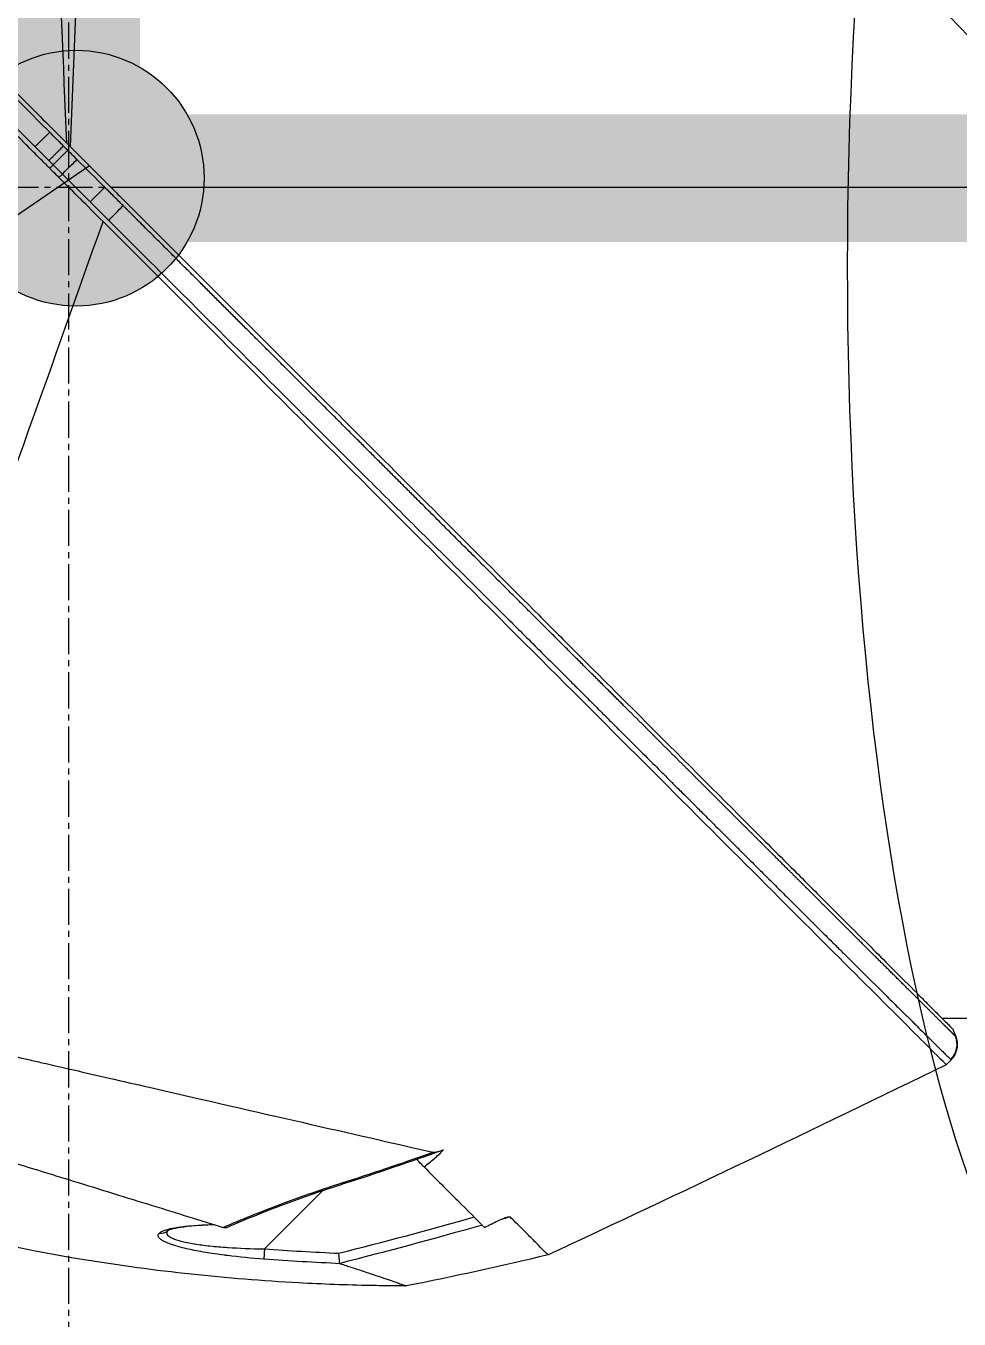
# Model space of a CAD drawing. Header units: millimetres. Extents: x 0 to 4378, y 0 to 2376.
# Drawn here: x 1532.3 to 1576.1, y 1535.3 to 1596 of the extents above; entities that cross this region are included whole.
import ezdxf

# ---------------------------------------------------------------- set-up
doc = ezdxf.new("R2010")
doc.units = ezdxf.units.MM
doc.header["$LTSCALE"] = 0.2
doc.linetypes.add('CENTER2', pattern=[1.125, 0.75, -0.125, 0.125, -0.125])
for name, color, linetype in [('02_Center Line', 1, 'CENTER2'), ('07_Special Line2', 76, 'Continuous'), ('12_Before Rev.Num.', 5, 'Continuous'), ('13_After Rev.Num.', 6, 'Continuous')]:
    doc.layers.add(name, color=color, linetype=linetype)
doc.layers.add('14_Mark', color=7, linetype='Continuous', true_color=0xe03c31)
doc.styles.add('Rainbow-5.0 Style', font='malgunsl.ttf')
doc.dimstyles.new('Rainbow-5.0 Style', dxfattribs={"dimtxt": 4, "dimasz": 2.5, "dimexe": 1, "dimexo": 1, "dimgap": 1, "dimtad": 1, "dimdsep": 46, "dimtxsty": 'Rainbow-5.0 Style', "dimcen": 0, "dimclrd": 251, "dimclre": 251, "dimclrt": 7, "dimazin": 3, "dimtp": 0.1, "dimtm": 0.1, "dimtfac": 0.61, "dimtmove": 0, "dimatfit": 3, "dimfxl": 1, "dimlwd": -1, "dimlwe": -1, "dimarcsym": 1})

# ---------------------------------------------------------------- blocks, each defined once
blk = doc.blocks.new('A$C87452269')
for p, q in [((-108.7, 1035.201), (-110.622, 988.102)), ((-62.2, 986.721), (-108.7, 1035.201)), ((-111.421, 987.242), (-111.583, 987.081)), ((-111.148, 986.647), (-110.987, 986.808)), ((-108.721, 986.2), (-62.2, 986.2)), ((-111.685, 977.251), (-111.685, 977.251)), ((-56.2, 947.2), (-69.721, 947.2)), ((-71.319, 946.817), (-71.319, 946.817)), ((-69.238, 946.717), (-69.085, 946.354)), ((-69.298, 945.257), (-69.529, 945.026)), ((-94.35, 940.556), (-94.374, 940.58)), ((-94.35, 940.556), (-94.301, 940.605)), ((-98.784, 939.11), (-101.507, 936.387)), ((-90.029, 937.873), (-90.029, 937.874)), ((-88.201, 936.105), (-88.201, 936.105))]:
    blk.add_line(p, q)
for centre, major_axis, ratio, start_param, end_param in [((-111.509, 987.338), (58.376, -58.447), 0.000062, 4.699422, 4.710548), ((-110.987, 986.808), (0.707, 0.707), 0.000023, 4.712389, 6.027061), ((-108.823, 984.645), (0.707, 0.708), 0.013293, 4.712381, 6.026413), ((-70.02, 945.977), (0.69, 0.724), 0.999305, 4.687986, 5.875303), ((-72.717, 1383.512), (108.873, 448.431), 0.591153, 3.442855, 3.465084), ((-106.376, 937.612), (0.339, -0.368), 0.96736, 5.397028, 6.249872), ((-101.498, 936.396), (-0.036, -0.499), 0.017122, 4.732194, 6.133709)]:
    blk.add_ellipse(centre, major_axis=major_axis, ratio=ratio, start_param=start_param, end_param=end_param)
for points in [[(-110.784, 988.264), (-111.389, 1003.088), (-112.028, 1018.735), (-112.7, 1035.2)], [(-110.737, 987.927), (-110.803, 987.993), (-110.869, 988.059), (-110.935, 988.125)], [(-111.621, 987.442), (-111.554, 987.375), (-111.487, 987.308), (-111.421, 987.242)], [(-122.458, 947.529), (-118.292, 958.825), (-113.789, 971.294), (-109.079, 984.577)], [(-69.085, 946.354), (-69.085, 946.354), (-69.085, 946.354), (-69.085, 946.354)], [(-69.529, 945.026), (-75.725, 941.994), (-81.949, 939.019), (-88.201, 936.105)], [(-69.529, 945.026), (-69.529, 945.026), (-69.529, 945.026), (-69.529, 945.026)], [(-69.299, 945.257), (-69.298, 945.257), (-69.298, 945.257), (-69.298, 945.257)], [(-93.118, 941.024), (-94.688, 940.462), (-96.266, 939.921), (-97.856, 939.417)], [(-93.119, 941.026), (-93.118, 941.025), (-93.118, 941.024), (-93.118, 941.024)], [(-97.872, 939.482), (-96.545, 939.901), (-95.122, 940.377), (-93.605, 940.919)], [(-97.856, 939.413), (-99.716, 938.827), (-101.558, 938.125), (-103.305, 937.373)], [(-97.872, 939.482), (-97.861, 939.444), (-97.855, 939.418), (-97.857, 939.417)], [(-91.298, 937.504), (-93.653, 936.827), (-95.878, 936.233), (-97.972, 935.707)], [(-89.984, 937.887), (-90.143, 937.84), (-90.301, 937.794), (-90.458, 937.748)], [(-89.985, 937.888), (-89.984, 937.888), (-89.984, 937.887), (-89.984, 937.887)], [(-101.507, 936.387), (-100.348, 936.303), (-99.188, 936.235), (-98.027, 936.18)], [(-97.953, 935.691), (-99.144, 935.747), (-100.324, 935.815), (-101.535, 935.903)], [(-88.201, 936.105), (-90.411, 935.577), (-92.63, 935.091), (-94.857, 934.645)], [(-88.201, 936.105), (-88.201, 936.105), (-88.201, 936.105), (-88.201, 936.105)], [(-94.857, 934.645), (-94.857, 934.645), (-94.857, 934.645), (-94.857, 934.645)]]:
    blk.add_open_spline(points, degree=3)
for points, knots in [([(-150.628, 1027.874), (-150.63, 1027.87), (-150.561, 1027.807), (-150.4, 1027.646), (-150.395, 1027.642), (-150.391, 1027.637), (-150.386, 1027.632), (-150.301, 1027.547), (-150.191, 1027.437), (-150.054, 1027.3), (-149.986, 1027.231), (-149.911, 1027.156), (-149.828, 1027.073), (-149.787, 1027.032), (-149.744, 1026.989), (-149.699, 1026.944), (-149.678, 1026.922), (-149.656, 1026.9), (-149.633, 1026.878), (-149.633, 1026.877), (-149.632, 1026.876), (-149.631, 1026.875), (-149.607, 1026.851), (-149.573, 1026.817), (-149.559, 1026.803), (-149.341, 1026.584), (-149.027, 1026.269), (-148.555, 1025.796), (-148.319, 1025.559), (-148.043, 1025.282), (-147.719, 1024.957), (-147.556, 1024.794), (-147.382, 1024.62), (-147.194, 1024.432), (-147.1, 1024.337), (-147.003, 1024.24), (-146.903, 1024.139), (-146.853, 1024.089), (-146.802, 1024.038), (-146.75, 1023.986), (-146.729, 1023.965), (-146.708, 1023.944), (-146.686, 1023.922), (-146.681, 1023.917), (-146.676, 1023.912), (-146.671, 1023.907), (-146.645, 1023.881), (-146.596, 1023.831), (-146.591, 1023.827), (-146.449, 1023.684), (-146.069, 1023.303), (-145.376, 1022.608), (-145.029, 1022.261), (-144.603, 1021.834), (-144.082, 1021.312), (-143.822, 1021.052), (-143.538, 1020.767), (-143.229, 1020.457), (-143.074, 1020.302), (-142.913, 1020.141), (-142.746, 1019.973), (-142.662, 1019.889), (-142.576, 1019.803), (-142.489, 1019.716), (-142.446, 1019.672), (-142.402, 1019.628), (-142.357, 1019.584), (-142.341, 1019.567), (-142.324, 1019.551), (-142.308, 1019.535), (-142.302, 1019.529), (-142.296, 1019.523), (-142.29, 1019.517), (-142.264, 1019.491), (-142.227, 1019.453), (-142.22, 1019.446), (-141.533, 1018.758), (-140.179, 1017.402), (-137.936, 1015.155), (-137.776, 1014.995), (-137.611, 1014.829), (-137.441, 1014.659), (-137.356, 1014.574), (-137.27, 1014.488), (-137.183, 1014.401), (-137.139, 1014.357), (-137.096, 1014.313), (-137.051, 1014.269), (-137.031, 1014.249), (-137.006, 1014.224), (-136.983, 1014.201), (-136.955, 1014.172), (-136.929, 1014.147), (-136.918, 1014.136), (-134.338, 1011.552), (-130.966, 1008.175), (-126.734, 1003.939), (-126.091, 1003.295), (-125.429, 1002.631), (-124.747, 1001.949), (-120.943, 998.142), (-116.525, 993.719), (-111.579, 988.769)], [0, 0, 0, 0, 0.06075, 0.06075, 0.06075, 0.0625, 0.0625, 0.0625, 0.09375, 0.09375, 0.09375, 0.109375, 0.109375, 0.109375, 0.117188, 0.117188, 0.117188, 0.120939, 0.120939, 0.120939, 0.121094, 0.121094, 0.121094, 0.125, 0.125, 0.125, 0.1875, 0.1875, 0.1875, 0.21875, 0.21875, 0.21875, 0.234375, 0.234375, 0.234375, 0.242188, 0.242188, 0.242188, 0.246094, 0.246094, 0.246094, 0.247666, 0.247666, 0.247666, 0.248047, 0.248047, 0.248047, 0.25, 0.25, 0.25, 0.3125, 0.3125, 0.3125, 0.34375, 0.34375, 0.34375, 0.359375, 0.359375, 0.359375, 0.367187, 0.367187, 0.367187, 0.371094, 0.371094, 0.371094, 0.373047, 0.373047, 0.373047, 0.373765, 0.373765, 0.373765, 0.374023, 0.374023, 0.374023, 0.37516, 0.37516, 0.37516, 0.484375, 0.484375, 0.484375, 0.492187, 0.492187, 0.492187, 0.496094, 0.496094, 0.496094, 0.498047, 0.498047, 0.498047, 0.498931, 0.498931, 0.498931, 0.5, 0.5, 0.5, 0.75, 0.75, 0.75, 0.788006, 0.788006, 0.788006, 1, 1, 1, 1]), ([(-111.583, 987.081), (-111.628, 987.127), (-111.674, 987.173), (-111.767, 987.266), (-111.811, 987.31), (-111.949, 987.448), (-112.041, 987.539), (-112.316, 987.815), (-112.499, 987.997), (-112.804, 988.303), (-112.926, 988.425), (-113.536, 989.035), (-114.024, 989.523), (-114.838, 990.337), (-115.163, 990.662), (-115.921, 991.42), (-116.354, 991.853), (-117.363, 992.862), (-117.939, 993.438), (-119.28, 994.779), (-120.044, 995.543), (-121.821, 997.32), (-122.832, 998.331), (-124.409, 999.908), (-124.981, 1000.48), (-126.201, 1001.7), (-126.848, 1002.347), (-127.834, 1003.333), (-128.176, 1003.675), (-129.294, 1004.793), (-130.066, 1005.566), (-131.705, 1007.204), (-132.569, 1008.068), (-134.393, 1009.892), (-135.351, 1010.85), (-136.789, 1012.288), (-137.283, 1012.783), (-138.689, 1014.189), (-139.586, 1015.085), (-141.267, 1016.766), (-142.055, 1017.554), (-143.478, 1018.977), (-144.119, 1019.618), (-145.271, 1020.77), (-145.788, 1021.287), (-147.145, 1022.644), (-147.935, 1023.434), (-149.16, 1024.659), (-149.632, 1025.131), (-150.355, 1025.855), (-150.632, 1026.132), (-151.051, 1026.551), (-151.21, 1026.71), (-151.554, 1027.053), (-151.71, 1027.21), (-151.867, 1027.367), (-151.907, 1027.406), (-151.946, 1027.446), (-151.956, 1027.456), (-151.966, 1027.466), (-151.969, 1027.468), (-151.971, 1027.471), (-151.972, 1027.471), (-151.972, 1027.472), (-151.972, 1027.472), (-151.973, 1027.472), (-151.973, 1027.472), (-151.973, 1027.472)], [-7.729592, -7.729592, -7.729592, -7.729592, -7.71044, -7.71044, -7.69072, -7.69072, -7.65201, -7.65201, -7.574312, -7.574312, -7.522506, -7.522506, -7.315221, -7.315221, -7.177151, -7.177151, -6.993063, -6.993063, -6.7477, -6.7477, -6.420577, -6.420577, -5.984557, -5.984557, -5.735856, -5.735856, -5.451942, -5.451942, -5.300422, -5.300422, -4.9539, -4.9539, -4.557704, -4.557704, -4.105179, -4.105179, -3.863816, -3.863816, -3.40942, -3.40942, -2.98401, -2.98401, -2.611687, -2.611687, -2.28576, -2.28576, -1.715015, -1.715015, -1.28633, -1.28633, -0.964845, -0.964845, -0.723574, -0.723574, -0.36177, -0.36177, -0.180858, -0.180858, -0.090444, -0.090444, -0.045229, -0.045229, -0.022617, -0.022617, -0.011309, -0.011309, -0.000001, -0.000001, -0.000001, -0.000001]), ([(-112.27, 988.092), (-116.863, 992.691), (-121.335, 997.17), (-125.56, 1001.401), (-129.954, 1005.802), (-134.087, 1009.942), (-137.758, 1013.622), (-137.813, 1013.677), (-137.891, 1013.755), (-137.925, 1013.789), (-137.966, 1013.83), (-138.001, 1013.865), (-138.039, 1013.904), (-139.059, 1014.926), (-140.468, 1016.339), (-142.128, 1018.003), (-142.512, 1018.389), (-142.909, 1018.787), (-143.316, 1019.195), (-143.819, 1019.7), (-144.337, 1020.22), (-144.862, 1020.746), (-145.336, 1021.221), (-145.815, 1021.702), (-146.292, 1022.181), (-146.53, 1022.42), (-146.768, 1022.659), (-147.004, 1022.895), (-147.121, 1023.013), (-147.239, 1023.131), (-147.355, 1023.248), (-147.472, 1023.365), (-147.6, 1023.494), (-147.703, 1023.598), (-147.722, 1023.616), (-147.74, 1023.634), (-147.758, 1023.653), (-149.178, 1025.078), (-150.14, 1026.046), (-150.754, 1026.662), (-150.84, 1026.749), (-150.92, 1026.829), (-150.993, 1026.903), (-151.239, 1027.151), (-151.414, 1027.326), (-151.533, 1027.446), (-151.705, 1027.619), (-151.754, 1027.668), (-151.764, 1027.678)], [0, 0, 0, 0, 0.243156, 0.243156, 0.243156, 0.496094, 0.496094, 0.496094, 0.49988, 0.49988, 0.49988, 0.504451, 0.504451, 0.504451, 0.625, 0.625, 0.625, 0.652935, 0.652935, 0.652935, 0.6875, 0.6875, 0.6875, 0.71875, 0.71875, 0.71875, 0.734375, 0.734375, 0.734375, 0.742187, 0.742187, 0.742187, 0.75, 0.75, 0.75, 0.751384, 0.751384, 0.751384, 0.859711, 0.859711, 0.859711, 0.875, 0.875, 0.875, 0.92633, 0.92633, 0.92633, 1, 1, 1, 1]), ([(-150.183, 1027.663), (-150.183, 1027.663), (-150.153, 1027.633), (-150.035, 1027.515), (-149.947, 1027.427), (-149.595, 1027.075), (-149.248, 1026.728), (-148.498, 1025.978), (-148.155, 1025.635), (-147.553, 1025.033), (-147.321, 1024.801), (-146.798, 1024.279), (-146.504, 1023.985), (-145.373, 1022.853), (-144.451, 1021.931), (-142.879, 1020.359), (-142.283, 1019.763), (-138.167, 1015.647), (-133.777, 1011.257), (-128.155, 1005.635), (-127.546, 1005.025), (-125.599, 1003.078), (-124.247, 1001.727), (-121.399, 998.878), (-119.901, 997.38), (-116.772, 994.252), (-115.14, 992.619), (-113.081, 990.56), (-112.661, 990.141), (-111.928, 989.408), (-111.631, 989.111), (-111.12, 988.6), (-110.874, 988.354), (-110.524, 988.003), (-110.498, 987.977), (-110.078, 987.557), (-109.891, 987.37), (-109.524, 987.003), (-109.338, 986.818), (-109.015, 986.494), (-108.876, 986.355), (-108.643, 986.122), (-108.549, 986.028), (-108.353, 985.832), (-108.251, 985.731), (-107.863, 985.343), (-107.569, 985.048), (-106.886, 984.366), (-106.476, 983.955), (-104.423, 981.903), (-102.787, 980.266), (-99.65, 977.129), (-98.147, 975.626), (-93.92, 971.399), (-91.229, 968.709), (-88.091, 965.57), (-87.543, 965.022), (-85.953, 963.432), (-84.925, 962.404), (-82.06, 959.539), (-80.283, 957.761), (-77.962, 955.441), (-77.31, 954.788), (-76.137, 953.615), (-75.609, 953.088), (-74.665, 952.143), (-74.241, 951.72), (-73.133, 950.612), (-72.491, 949.97), (-71.499, 948.977), (-71.118, 948.597), (-70.66, 948.139), (-70.542, 948.021), (-70.237, 947.716), (-70.066, 947.544), (-69.694, 947.173), (-69.524, 947.003), (-69.353, 946.832), (-69.31, 946.789), (-69.267, 946.746), (-69.256, 946.735), (-69.245, 946.724), (-69.243, 946.722), (-69.24, 946.719), (-69.239, 946.718), (-69.239, 946.718), (-69.239, 946.717), (-69.238, 946.717), (-69.238, 946.717), (-69.238, 946.717)], [0, 0, 0, 0, 0.264332, 0.264332, 0.528758, 0.528758, 1.056139, 1.056139, 1.406505, 1.406505, 1.606603, 1.606603, 1.835356, 1.835356, 2.445847, 2.445847, 2.794554, 2.794554, 4.769924, 4.769924, 5.00797, 5.00797, 5.526041, 5.526041, 6.089229, 6.089229, 6.695329, 6.695329, 6.850985, 6.850985, 6.965758, 6.965758, 7.072004, 7.072004, 7.117238, 7.117238, 7.152898, 7.152898, 7.188974, 7.188974, 7.2161, 7.2161, 7.234487, 7.234487, 7.254339, 7.254339, 7.310164, 7.310164, 7.395171, 7.395171, 7.733586, 7.733586, 8.048233, 8.048233, 8.627304, 8.627304, 8.751092, 8.751092, 8.989797, 8.989797, 9.432477, 9.432477, 9.613385, 9.613385, 9.771568, 9.771568, 9.909899, 9.909899, 10.152258, 10.152258, 10.334616, 10.334616, 10.403043, 10.403043, 10.523121, 10.523121, 10.703617, 10.703617, 10.793786, 10.793786, 10.838901, 10.838901, 10.861447, 10.861447, 10.872715, 10.872715, 10.878346, 10.878346, 10.883825, 10.883825, 10.883825, 10.883825]), ([(-111.579, 988.769), (-111.588, 988.76), (-111.601, 988.748), (-111.617, 988.733), (-111.633, 988.718), (-111.652, 988.7), (-111.673, 988.68), (-111.695, 988.659), (-111.72, 988.635), (-111.747, 988.609), (-111.774, 988.582), (-111.804, 988.553), (-111.836, 988.522), (-111.868, 988.49), (-111.902, 988.456), (-111.938, 988.421), (-111.974, 988.386), (-112.01, 988.35), (-112.048, 988.313), (-112.085, 988.276), (-112.122, 988.239), (-112.16, 988.202), (-112.197, 988.165), (-112.234, 988.128), (-112.27, 988.092)], [0, 0, 0, 0, 0.125, 0.125, 0.125, 0.25, 0.25, 0.25, 0.375, 0.375, 0.375, 0.5, 0.5, 0.5, 0.625, 0.625, 0.625, 0.75, 0.75, 0.75, 0.875, 0.875, 0.875, 1, 1, 1, 1]), ([(-110.935, 988.125), (-111.007, 988.196), (-111.078, 988.268), (-111.15, 988.339), (-111.186, 988.375), (-111.221, 988.411), (-111.257, 988.447), (-111.364, 988.554), (-111.472, 988.661), (-111.579, 988.769)], [0, 0, 0, 0, 0.33333, 0.33333, 0.33333, 0.5, 0.5, 0.5, 1, 1, 1, 1]), ([(-111.621, 987.442), (-111.585, 987.478), (-111.548, 987.515), (-111.51, 987.552), (-111.473, 987.589), (-111.436, 987.626), (-111.399, 987.664), (-111.361, 987.701), (-111.325, 987.737), (-111.289, 987.772), (-111.254, 987.808), (-111.22, 987.842), (-111.188, 987.873), (-111.156, 987.905), (-111.127, 987.935), (-111.1, 987.961), (-111.073, 987.988), (-111.049, 988.012), (-111.027, 988.033), (-111.006, 988.055), (-110.988, 988.073), (-110.972, 988.088), (-110.957, 988.103), (-110.945, 988.116), (-110.935, 988.125)], [0, 0, 0, 0, 0.125, 0.125, 0.125, 0.25, 0.25, 0.25, 0.375, 0.375, 0.375, 0.5, 0.5, 0.5, 0.625, 0.625, 0.625, 0.75, 0.75, 0.75, 0.875, 0.875, 0.875, 1, 1, 1, 1]), ([(-111.421, 987.242), (-111.385, 987.278), (-111.348, 987.315), (-111.311, 987.353), (-111.274, 987.39), (-111.236, 987.427), (-111.199, 987.464), (-111.162, 987.501), (-111.126, 987.538), (-111.09, 987.573), (-111.055, 987.609), (-111.021, 987.643), (-110.989, 987.675), (-110.957, 987.706), (-110.928, 987.736), (-110.901, 987.763), (-110.874, 987.79), (-110.85, 987.814), (-110.829, 987.835), (-110.808, 987.856), (-110.789, 987.875), (-110.774, 987.89), (-110.759, 987.905), (-110.746, 987.918), (-110.737, 987.927)], [0, 0, 0, 0, 0.125, 0.125, 0.125, 0.25, 0.25, 0.25, 0.375, 0.375, 0.375, 0.5, 0.5, 0.5, 0.625, 0.625, 0.625, 0.75, 0.75, 0.75, 0.875, 0.875, 0.875, 1, 1, 1, 1]), ([(-110.303, 987.492), (-110.442, 987.631), (-110.581, 987.771), (-110.721, 987.91), (-110.726, 987.916), (-110.732, 987.921), (-110.737, 987.927)], [0, 0, 0, 0, 0.96178, 0.96178, 0.96178, 1, 1, 1, 1]), ([(-110.303, 987.492), (-110.299, 987.488), (-110.295, 987.485), (-110.292, 987.481), (-109.861, 987.05), (-109.43, 986.619), (-108.999, 986.188)], [0, 0, 0, 0, 0.008616, 0.008616, 0.008616, 1, 1, 1, 1]), ([(-111.148, 986.647), (-111.204, 986.703), (-111.26, 986.758), (-111.315, 986.814), (-111.39, 986.889), (-111.464, 986.963), (-111.539, 987.038), (-111.553, 987.052), (-111.568, 987.067), (-111.583, 987.081)], [0, 0, 0, 0, 0.3844855, 0.3844855, 0.3844855, 0.8996816, 0.8996816, 0.8996816, 1, 1, 1, 1]), ([(-109.079, 984.577), (-109.436, 984.934), (-109.856, 985.355), (-110.512, 986.01), (-110.711, 986.209), (-111.148, 986.647)], [-0.3053506, -0.3053506, -0.3053506, -0.3053506, -0.1855765, -0.1855765, 0, 0, 0, 0]), ([(-109.683, 985.504), (-109.828, 985.649), (-109.972, 985.794), (-110.26, 986.082), (-110.403, 986.225), (-110.693, 986.514), (-110.84, 986.661), (-110.987, 986.808)], [0, 0, 0, 0, 0.332984, 0.332984, 0.66214, 0.66214, 1, 1, 1, 1]), ([(-108.999, 986.188), (-109.008, 986.179), (-109.02, 986.167), (-109.036, 986.151), (-109.051, 986.136), (-109.069, 986.118), (-109.091, 986.097), (-109.112, 986.075), (-109.136, 986.051), (-109.163, 986.024), (-109.19, 985.998), (-109.219, 985.968), (-109.251, 985.936), (-109.283, 985.905), (-109.317, 985.87), (-109.352, 985.835), (-109.388, 985.8), (-109.424, 985.763), (-109.461, 985.726), (-109.498, 985.689), (-109.536, 985.652), (-109.573, 985.615), (-109.61, 985.577), (-109.647, 985.54), (-109.683, 985.504)], [0, 0, 0, 0, 0.125, 0.125, 0.125, 0.25, 0.25, 0.25, 0.375, 0.375, 0.375, 0.5, 0.5, 0.5, 0.625, 0.625, 0.625, 0.75, 0.75, 0.75, 0.875, 0.875, 0.875, 1, 1, 1, 1]), ([(-108.137, 985.327), (-108.281, 985.47), (-108.424, 985.614), (-108.552, 985.742), (-108.557, 985.747), (-108.562, 985.752), (-108.567, 985.757), (-108.72, 985.91), (-108.86, 986.049), (-108.999, 986.188)], [0, 0, 0, 0, 0.4462026, 0.4462026, 0.4462026, 0.4637704, 0.4637704, 0.4637704, 1, 1, 1, 1]), ([(-109.683, 985.504), (-109.538, 985.36), (-109.393, 985.215), (-109.248, 985.07), (-109.104, 984.925), (-108.959, 984.781), (-108.814, 984.636)], [0, 0, 0, 0, 0.501604, 0.501604, 0.501604, 1, 1, 1, 1]), ([(-69.529, 945.026), (-69.531, 945.029), (-69.881, 945.379), (-71.285, 946.782), (-72.301, 947.799), (-74.822, 950.319), (-76.327, 951.825), (-79.608, 955.106), (-81.408, 956.907), (-87.152, 962.648), (-91.374, 966.871), (-100.064, 975.563), (-104.564, 980.073), (-109.079, 984.577)], [0, 0, 0, 0, 0.125, 0.125, 0.25, 0.25, 0.375, 0.375, 0.5, 0.5, 0.75, 0.75, 1, 1, 1, 1]), ([(-108.814, 984.636), (-108.234, 984.057), (-107.655, 983.478), (-107.075, 982.899), (-105.917, 981.743), (-104.76, 980.587), (-103.607, 979.436), (-102.454, 978.284), (-101.305, 977.137), (-100.162, 975.995), (-99.019, 974.854), (-97.882, 973.719), (-96.754, 972.593), (-96.406, 972.246), (-96.059, 971.899), (-95.713, 971.553), (-94.937, 970.779), (-94.166, 970.009), (-93.4, 969.245), (-92.294, 968.141), (-91.2, 967.049), (-90.118, 965.971), (-89.884, 965.737), (-89.651, 965.504), (-89.418, 965.272), (-89.383, 965.237), (-89.347, 965.201), (-89.312, 965.166), (-89.044, 964.899), (-88.777, 964.633), (-88.512, 964.368), (-88.304, 964.161), (-88.098, 963.955), (-87.892, 963.75), (-87.639, 963.498), (-87.388, 963.247), (-87.137, 962.997), (-87.072, 962.932), (-86.996, 962.856), (-86.931, 962.791), (-86.871, 962.731), (-86.82, 962.68), (-86.796, 962.656), (-86.746, 962.607), (-86.669, 962.53), (-86.565, 962.426), (-86.461, 962.323), (-86.33, 962.192), (-86.174, 962.036), (-86.167, 962.029), (-86.159, 962.022), (-86.152, 962.015), (-86.08, 961.942), (-86.002, 961.865), (-85.919, 961.782), (-85.827, 961.69), (-85.714, 961.577), (-85.644, 961.508), (-85.554, 961.418), (-85.467, 961.331), (-85.382, 961.246), (-85.204, 961.068), (-85.037, 960.902), (-84.882, 960.747), (-84.824, 960.69), (-84.768, 960.634), (-84.713, 960.579), (-84.678, 960.544), (-84.657, 960.523), (-84.619, 960.485), (-84.6, 960.466), (-84.575, 960.441), (-84.541, 960.407), (-84.342, 960.209), (-84.158, 960.025), (-83.987, 959.854), (-83.946, 959.813), (-83.905, 959.773), (-83.866, 959.733), (-83.576, 959.444), (-83.33, 959.199), (-83.124, 958.993), (-82.89, 958.76), (-82.71, 958.58), (-82.581, 958.452), (-82.517, 958.388), (-82.465, 958.336), (-82.426, 958.298), (-82.421, 958.292), (-82.407, 958.278), (-82.388, 958.259), (-82.341, 958.212), (-82.264, 958.136), (-82.212, 958.084), (-82.138, 958.01), (-82.067, 957.94), (-82, 957.873), (-81.878, 957.751), (-81.766, 957.639), (-81.665, 957.539), (-81.545, 957.419), (-81.44, 957.314), (-81.35, 957.225), (-81.309, 957.184), (-81.271, 957.146), (-81.236, 957.111), (-81.219, 957.094), (-81.211, 957.086), (-81.204, 957.079), (-81.196, 957.072), (-81.189, 957.065), (-81.172, 957.048), (-81.126, 957.002), (-81.053, 956.929), (-80.954, 956.83), (-80.909, 956.785), (-80.858, 956.735), (-80.803, 956.679), (-80.624, 956.501), (-80.448, 956.326), (-80.328, 956.207), (-80.209, 956.087), (-80.123, 956.002), (-80.07, 955.949), (-80.057, 955.936), (-79.995, 955.874), (-79.955, 955.835), (-79.916, 955.796), (-79.878, 955.758), (-79.84, 955.72), (-79.763, 955.644), (-79.689, 955.57), (-79.617, 955.498), (-79.6, 955.481), (-79.583, 955.465), (-79.567, 955.448), (-79.441, 955.323), (-79.322, 955.204), (-79.208, 955.091), (-79.097, 954.981), (-78.992, 954.876), (-78.893, 954.777), (-78.635, 954.521), (-78.416, 954.302), (-78.234, 954.121), (-78.162, 954.049), (-78.095, 953.983), (-78.034, 953.922), (-78, 953.888), (-77.968, 953.856), (-77.937, 953.825), (-77.906, 953.795), (-77.898, 953.787), (-77.847, 953.736), (-77.746, 953.635), (-77.644, 953.534), (-77.543, 953.434), (-77.342, 953.233), (-77.143, 953.035), (-76.946, 952.839), (-76.553, 952.448), (-76.169, 952.066), (-75.797, 951.696), (-75.784, 951.683), (-75.77, 951.669), (-75.757, 951.656), (-75.585, 951.485), (-75.415, 951.316), (-75.247, 951.149), (-75.157, 951.06), (-75.068, 950.971), (-74.979, 950.883), (-74.935, 950.839), (-74.877, 950.782), (-74.856, 950.761), (-74.836, 950.74), (-74.814, 950.719), (-74.792, 950.697), (-74.74, 950.645), (-74.686, 950.591), (-74.628, 950.534), (-74.488, 950.394), (-74.329, 950.237), (-74.155, 950.064), (-73.979, 949.889), (-73.788, 949.699), (-73.582, 949.495), (-73.215, 949.129), (-72.804, 948.722), (-72.377, 948.298), (-72.18, 948.102), (-71.979, 947.903), (-71.779, 947.704), (-71.641, 947.567), (-71.503, 947.431), (-71.367, 947.296), (-71.283, 947.213), (-71.2, 947.131), (-71.118, 947.049), (-71.092, 947.023), (-71.065, 946.997), (-71.039, 946.971), (-70.984, 946.917), (-70.934, 946.867), (-70.899, 946.832), (-70.795, 946.729), (-70.696, 946.631), (-70.601, 946.537), (-70.539, 946.476), (-70.478, 946.416), (-70.42, 946.358), (-70.235, 946.175), (-70.071, 946.014), (-69.93, 945.875), (-69.789, 945.736), (-69.671, 945.619), (-69.576, 945.527), (-69.482, 945.434), (-69.411, 945.365), (-69.365, 945.32), (-69.341, 945.297), (-69.324, 945.281), (-69.313, 945.27)], [0, 0, 0, 0, 0.032845, 0.032845, 0.032845, 0.098514, 0.098514, 0.098514, 0.164155, 0.164155, 0.164155, 0.229765, 0.229765, 0.229765, 0.25, 0.25, 0.25, 0.295338, 0.295338, 0.295338, 0.360817, 0.360817, 0.360817, 0.375, 0.375, 0.375, 0.377162, 0.377162, 0.377162, 0.393509, 0.393509, 0.393509, 0.40625, 0.40625, 0.40625, 0.421875, 0.421875, 0.421875, 0.42593, 0.42593, 0.42593, 0.429688, 0.429688, 0.429688, 0.4375, 0.4375, 0.4375, 0.445313, 0.445313, 0.445313, 0.445664, 0.445664, 0.445664, 0.449219, 0.449219, 0.449219, 0.453125, 0.453125, 0.453125, 0.458169, 0.458169, 0.458169, 0.46875, 0.46875, 0.46875, 0.472656, 0.472656, 0.472656, 0.475217, 0.475217, 0.475217, 0.476563, 0.476563, 0.476563, 0.484375, 0.484375, 0.484375, 0.486257, 0.486257, 0.486257, 0.5, 0.5, 0.5, 0.515625, 0.515625, 0.515625, 0.523438, 0.523438, 0.523438, 0.52457, 0.52457, 0.52457, 0.527344, 0.527344, 0.527344, 0.53125, 0.53125, 0.53125, 0.538372, 0.538372, 0.538372, 0.546875, 0.546875, 0.546875, 0.550781, 0.550781, 0.550781, 0.552734, 0.552734, 0.552734, 0.554688, 0.554688, 0.554688, 0.560068, 0.560068, 0.560068, 0.5625, 0.5625, 0.5625, 0.570313, 0.570313, 0.570313, 0.578125, 0.578125, 0.578125, 0.580078, 0.580078, 0.580078, 0.582031, 0.582031, 0.582031, 0.585938, 0.585938, 0.585938, 0.586848, 0.586848, 0.586848, 0.59375, 0.59375, 0.59375, 0.600497, 0.600497, 0.600497, 0.618038, 0.618038, 0.618038, 0.625, 0.625, 0.625, 0.628906, 0.628906, 0.628906, 0.632813, 0.632813, 0.632813, 0.640625, 0.640625, 0.640625, 0.65625, 0.65625, 0.65625, 0.6875, 0.6875, 0.6875, 0.688623, 0.688623, 0.688623, 0.703125, 0.703125, 0.703125, 0.710938, 0.710938, 0.710938, 0.714844, 0.714844, 0.714844, 0.71875, 0.71875, 0.71875, 0.727865, 0.727865, 0.727865, 0.75, 0.75, 0.75, 0.772382, 0.772382, 0.772382, 0.8125, 0.8125, 0.8125, 0.831023, 0.831023, 0.831023, 0.84375, 0.84375, 0.84375, 0.851563, 0.851563, 0.851563, 0.854072, 0.854072, 0.854072, 0.859375, 0.859375, 0.859375, 0.875, 0.875, 0.875, 0.885308, 0.885308, 0.885308, 0.918094, 0.918094, 0.918094, 0.950853, 0.950853, 0.950853, 0.983613, 0.983613, 0.983613, 1, 1, 1, 1]), ([(-148.109, 951.322), (-147.996, 951.294), (-147.826, 951.249), (-147.372, 951.123), (-147.088, 951.042), (-146.526, 950.879), (-146.277, 950.805), (-145.848, 950.677), (-145.685, 950.628), (-144.145, 950.164), (-142.304, 949.594), (-139.933, 948.851), (-139.789, 948.805), (-139.335, 948.663), (-139.007, 948.56), (-138.351, 948.353), (-138.016, 948.248), (-137.344, 948.036), (-137, 947.927), (-136.295, 947.704), (-135.937, 947.591), (-134.834, 947.242), (-134.073, 947), (-132.518, 946.506), (-131.724, 946.254), (-130.526, 945.872), (-130.133, 945.746), (-128.078, 945.091), (-126.369, 944.543), (-124.195, 943.843), (-123.764, 943.705), (-122.901, 943.428), (-122.466, 943.289), (-121.597, 943.012), (-121.166, 942.876), (-120.322, 942.611), (-119.907, 942.481), (-119.299, 942.292), (-119.103, 942.231), (-118.53, 942.054), (-118.148, 941.935), (-117.43, 941.714), (-117.092, 941.609), (-115.527, 941.126), (-114.31, 940.75), (-112.219, 940.104), (-111.341, 939.833), (-109.198, 939.172), (-107.957, 938.788), (-106.189, 938.242), (-105.615, 938.064), (-104.504, 937.721), (-103.963, 937.553), (-103.444, 937.393)], [0.000005, 0.000005, 0.000005, 0.000005, 0.319511, 0.319511, 0.639479, 0.639479, 0.852403, 0.852403, 0.973891, 0.973891, 1.947625, 1.947625, 2.010365, 2.010365, 2.139691, 2.139691, 2.265575, 2.265575, 2.393345, 2.393345, 2.521559, 2.521559, 2.781941, 2.781941, 3.041001, 3.041001, 3.166048, 3.166048, 3.692233, 3.692233, 3.821507, 3.821507, 3.951206, 3.951206, 4.07808, 4.07808, 4.201324, 4.201324, 4.258471, 4.258471, 4.368502, 4.368502, 4.468635, 4.468635, 4.831764, 4.831764, 5.102761, 5.102761, 5.508805, 5.508805, 5.711646, 5.711646, 5.914059, 5.914059, 5.914059, 5.914059]), ([(-122.458, 947.529), (-121.428, 947.281), (-120.407, 947.06), (-119.058, 946.751), (-118.903, 946.715), (-118.335, 946.585), (-117.921, 946.49), (-115.855, 946.017), (-114.212, 945.64), (-112.362, 945.216), (-112.146, 945.167), (-111.435, 945.004), (-110.945, 944.892), (-109.897, 944.651), (-109.344, 944.525), (-108.163, 944.253), (-107.539, 944.11), (-101.821, 942.797), (-97.293, 941.767), (-93.605, 940.919)], [0.000234, 0.000234, 0.000234, 0.000234, 0.319634, 0.319634, 0.361124, 0.361124, 0.471797, 0.471797, 0.914416, 0.914416, 0.9732, 0.9732, 1.107816, 1.107816, 1.261595, 1.261595, 1.436675, 1.436675, 2.883412, 2.883412, 2.883412, 2.883412]), ([(-69.299, 945.257), (-69.166, 945.39), (-69.062, 945.575), (-69.024, 945.777), (-68.986, 945.976), (-69.014, 946.183), (-69.085, 946.354)], [0, 0, 0, 0, 0.5027152, 0.5027152, 0.5027152, 1, 1, 1, 1]), ([(-69.085, 946.354), (-68.956, 946.051), (-69.004, 945.627), (-69.211, 945.356), (-69.239, 945.321), (-69.268, 945.287), (-69.298, 945.257)], [0, 0, 0, 0, 0.8841337, 0.8841337, 0.8841337, 0.9999928, 0.9999928, 0.9999928, 0.9999928]), ([(-69.313, 945.27), (-69.308, 945.265), (-69.304, 945.262), (-69.301, 945.259), (-69.3, 945.258), (-69.299, 945.258), (-69.299, 945.257)], [0, 0, 0, 0, 0.6656638, 0.6656638, 0.6656638, 1, 1, 1, 1]), ([(-94.857, 934.645), (-94.859, 934.645), (-94.86, 934.645), (-94.863, 934.645), (-94.865, 934.645), (-94.871, 934.645), (-94.875, 934.645), (-94.894, 934.645), (-94.908, 934.645), (-94.963, 934.646), (-95.005, 934.646), (-95.171, 934.647), (-95.295, 934.648), (-95.794, 934.653), (-96.168, 934.658), (-97.664, 934.689), (-98.786, 934.73), (-103.272, 934.973), (-106.634, 935.328), (-116.328, 936.913), (-122.626, 938.672), (-128.584, 941.147)], [0, 0, 0, 0, 0.000405, 0.000405, 0.000867, 0.000867, 0.002252, 0.002252, 0.006408, 0.006408, 0.018875, 0.018875, 0.056277, 0.056277, 0.168485, 0.168485, 0.505147, 0.505147, 1.516373, 1.516373, 3.452003, 3.452003, 3.452003, 3.452003]), ([(-94.021, 940.227), (-93.863, 940.352), (-93.702, 940.484), (-93.41, 940.737), (-93.243, 940.887), (-93.119, 941.026)], [-0.1237169, -0.1237169, -0.1237169, -0.1237169, -0.0602309, -0.0602309, -0.0001168, -0.0001168, -0.0001168, -0.0001168]), ([(-93.605, 940.919), (-93.579, 940.916), (-93.543, 940.919), (-93.466, 940.93), (-93.414, 940.941), (-93.287, 940.973), (-93.199, 941), (-93.119, 941.026)], [-0.053772, -0.053772, -0.053772, -0.053772, -0.04302429, -0.04302429, -0.02732571, -0.02732571, -0.00036275, -0.00036275, -0.00036275, -0.00036275]), ([(-94.021, 940.227), (-94.036, 940.242), (-94.053, 940.26), (-94.073, 940.28), (-94.146, 940.353), (-94.247, 940.454), (-94.35, 940.556)], [0, 0, 0, 0, 0.215099, 0.215099, 0.215099, 1, 1, 1, 1]), ([(-94.021, 940.227), (-93.443, 939.649), (-92.917, 939.123), (-91.968, 938.175), (-91.55, 937.756), (-91.185, 937.391)], [0.0000049, 0.0000049, 0.0000049, 0.0000049, 0.4157156, 0.4157156, 0.8306466, 0.8306466, 0.8306466, 0.8306466]), ([(-103.444, 937.393), (-103.014, 937.579), (-102.566, 937.766), (-101.633, 938.144), (-101.096, 938.353), (-99.72, 938.869), (-98.804, 939.189), (-97.872, 939.482)], [0.0000177, 0.0000177, 0.0000177, 0.0000177, 0.25, 0.25, 0.5, 0.5, 1, 1, 1, 1]), ([(-106.437, 937.125), (-106.398, 937.162), (-106.338, 937.197), (-106.258, 937.23), (-106.205, 937.252), (-106.132, 937.277), (-106.059, 937.297), (-106.023, 937.307), (-105.987, 937.316), (-105.956, 937.324), (-105.897, 937.338), (-105.833, 937.351), (-105.765, 937.364), (-105.721, 937.373), (-105.674, 937.381), (-105.626, 937.389), (-105.564, 937.399), (-105.499, 937.409), (-105.431, 937.418), (-105.426, 937.419), (-105.42, 937.42), (-105.414, 937.42), (-105.348, 937.429), (-105.262, 937.44), (-105.216, 937.445), (-105.025, 937.466), (-104.817, 937.484), (-104.587, 937.499), (-104.373, 937.513), (-104.139, 937.523), (-103.89, 937.531)], [0, 0, 0, 0, 0.125, 0.125, 0.125, 0.2090035, 0.2090035, 0.2090035, 0.25, 0.25, 0.25, 0.3256794, 0.3256794, 0.3256794, 0.375, 0.375, 0.375, 0.4375, 0.4375, 0.4375, 0.442409, 0.442409, 0.442409, 0.5, 0.5, 0.5, 0.7377626, 0.7377626, 0.7377626, 0.9587359, 0.9587359, 0.9587359, 0.9587359]), ([(-103.838, 937.515), (-104.385, 937.498), (-104.893, 937.463), (-105.483, 937.384), (-105.651, 937.354), (-105.873, 937.3), (-105.948, 937.277), (-106.022, 937.247), (-106.04, 937.238), (-106.051, 937.232), (-106.053, 937.231), (-106.053, 937.231)], [0.0191041, 0.0191041, 0.0191041, 0.0191041, 0.2091555, 0.2091555, 0.2979294, 0.2979294, 0.3586771, 0.3586771, 0.3911346, 0.3911346, 0.403111, 0.403111, 0.403111, 0.403111]), ([(-103.352, 937.368), (-103.363, 937.37), (-103.376, 937.373), (-103.407, 937.382), (-103.425, 937.387), (-103.444, 937.393)], [-0.01640349, -0.01640349, -0.01640349, -0.01640349, -0.00821386, -0.00821386, -0.00007456, -0.00007456, -0.00007456, -0.00007456]), ([(-103.306, 937.375), (-103.317, 937.369), (-103.328, 937.366), (-103.34, 937.366), (-103.344, 937.366), (-103.348, 937.367), (-103.352, 937.368)], [0.807003, 0.807003, 0.807003, 0.807003, 0.9461679, 0.9461679, 0.9461679, 0.9999981, 0.9999981, 0.9999981, 0.9999981]), ([(-91.185, 937.391), (-90.984, 937.498), (-90.764, 937.609), (-90.475, 937.741), (-90.381, 937.782), (-90.229, 937.842), (-90.154, 937.868), (-90.067, 937.89), (-90.04, 937.895), (-90.012, 937.896), (-90.005, 937.895), (-89.996, 937.893), (-89.992, 937.892), (-89.988, 937.89), (-89.986, 937.889), (-89.985, 937.888)], [-0.1365657, -0.1365657, -0.1365657, -0.1365657, -0.0682763, -0.0682763, -0.0392084, -0.0392084, -0.0171749, -0.0171749, -0.0074554, -0.0074554, -0.0039731, -0.0039731, -0.0018516, -0.0018516, -0.0004271, -0.0004271, -0.0004271, -0.0004271]), ([(-88.201, 936.105), (-88.202, 936.104), (-88.202, 936.105), (-88.203, 936.105), (-88.204, 936.105), (-88.207, 936.107), (-88.209, 936.108), (-88.218, 936.115), (-88.226, 936.122), (-88.256, 936.151), (-88.286, 936.181), (-88.399, 936.296), (-88.509, 936.411), (-88.695, 936.598), (-88.735, 936.638), (-88.851, 936.755), (-88.931, 936.836), (-89.15, 937.055), (-89.296, 937.202), (-89.618, 937.523), (-89.794, 937.698), (-89.984, 937.887)], [-1.313678, -1.313678, -1.313678, -1.313678, -1.294129, -1.294129, -1.273962, -1.273962, -1.233424, -1.233424, -1.151167, -1.151167, -0.987029, -0.987029, -0.662873, -0.662873, -0.580154, -0.580154, -0.434248, -0.434248, -0.216716, -0.216716, -0.000003, -0.000003, -0.000003, -0.000003]), ([(-101.535, 935.903), (-102.109, 935.944), (-102.708, 936.003), (-103.232, 936.068), (-103.286, 936.075), (-103.34, 936.082), (-103.393, 936.089), (-103.701, 936.128), (-103.995, 936.171), (-104.279, 936.219), (-104.42, 936.243), (-104.56, 936.268), (-104.699, 936.294), (-104.837, 936.321), (-104.961, 936.347), (-105.086, 936.375), (-105.172, 936.394), (-105.258, 936.414), (-105.346, 936.437), (-105.503, 936.477), (-105.629, 936.512), (-105.764, 936.556), (-105.814, 936.572), (-105.865, 936.589), (-105.918, 936.608), (-105.959, 936.623), (-105.998, 936.638), (-106.035, 936.653), (-106.085, 936.674), (-106.132, 936.694), (-106.175, 936.715), (-106.202, 936.728), (-106.225, 936.74), (-106.247, 936.752), (-106.285, 936.773), (-106.321, 936.794), (-106.361, 936.823), (-106.374, 936.832), (-106.385, 936.841), (-106.396, 936.85), (-106.412, 936.864), (-106.427, 936.877), (-106.439, 936.891), (-106.457, 936.911), (-106.468, 936.925), (-106.479, 936.947), (-106.481, 936.951), (-106.482, 936.954), (-106.484, 936.958), (-106.509, 937.016), (-106.494, 937.072), (-106.437, 937.125)], [0, 0, 0, 0, 0.25, 0.25, 0.25, 0.275957, 0.275957, 0.275957, 0.425518, 0.425518, 0.425518, 0.5, 0.5, 0.5, 0.573987, 0.573987, 0.573987, 0.625, 0.625, 0.625, 0.716202, 0.716202, 0.716202, 0.75, 0.75, 0.75, 0.776323, 0.776323, 0.776323, 0.8125, 0.8125, 0.8125, 0.835296, 0.835296, 0.835296, 0.875, 0.875, 0.875, 0.887583, 0.887583, 0.887583, 0.90625, 0.90625, 0.90625, 0.933682, 0.933682, 0.933682, 0.9375, 0.9375, 0.9375, 1, 1, 1, 1]), ([(-106.046, 937.235), (-106.093, 937.185), (-106.106, 937.133), (-106.082, 937.08), (-106.069, 937.051), (-106.044, 937.022), (-106.01, 936.994), (-105.975, 936.965), (-105.929, 936.937), (-105.876, 936.91), (-105.871, 936.908), (-105.867, 936.906), (-105.863, 936.904), (-105.811, 936.879), (-105.751, 936.854), (-105.683, 936.83), (-105.61, 936.804), (-105.527, 936.778), (-105.435, 936.754), (-105.432, 936.753), (-105.429, 936.752), (-105.427, 936.752), (-105.335, 936.727), (-105.234, 936.704), (-105.124, 936.681), (-105.029, 936.662), (-104.909, 936.64), (-104.811, 936.624), (-104.796, 936.621), (-104.781, 936.619), (-104.767, 936.617), (-104.562, 936.584), (-104.328, 936.553), (-104.067, 936.525), (-103.937, 936.511), (-103.8, 936.497), (-103.656, 936.485), (-103.525, 936.473), (-103.361, 936.461), (-103.24, 936.452), (-103.228, 936.451), (-103.216, 936.451), (-103.205, 936.45), (-102.716, 936.417), (-102.146, 936.392), (-101.507, 936.387)], [0.0101777, 0.0101777, 0.0101777, 0.0101777, 0.1204229, 0.1204229, 0.1204229, 0.1815652, 0.1815652, 0.1815652, 0.2449086, 0.2449086, 0.2449086, 0.25, 0.25, 0.25, 0.3098661, 0.3098661, 0.3098661, 0.3731915, 0.3731915, 0.3731915, 0.375, 0.375, 0.375, 0.4375, 0.4375, 0.4375, 0.4915863, 0.4915863, 0.4915863, 0.5, 0.5, 0.5, 0.625, 0.625, 0.625, 0.6875, 0.6875, 0.6875, 0.7443542, 0.7443542, 0.7443542, 0.75, 0.75, 0.75, 1, 1, 1, 1]), ([(-97.972, 935.707), (-97.976, 935.73), (-97.985, 935.794), (-97.993, 935.859), (-97.994, 935.868), (-97.995, 935.876), (-97.995, 935.884), (-97.999, 935.919), (-98, 935.924), (-98.011, 936.023), (-98.021, 936.121), (-98.026, 936.173), (-98.027, 936.18)], [0.0000145, 0.0000145, 0.0000145, 0.0000145, 0.4407612, 0.4407612, 0.4407612, 0.5, 0.5, 0.5, 0.75, 0.75, 0.75, 1, 1, 1, 1]), ([(-97.972, 935.707), (-97.971, 935.703), (-97.969, 935.701), (-97.963, 935.695), (-97.959, 935.693), (-97.953, 935.691)], [-0.007110306, -0.007110306, -0.007110306, -0.007110306, -0.003649932, -0.003649932, -0.000004156, -0.000004156, -0.000004156, -0.000004156]), ([(-97.953, 935.691), (-97.766, 935.63), (-97.587, 935.572), (-97.246, 935.461), (-97.085, 935.408), (-96.829, 935.324), (-96.73, 935.291), (-96.511, 935.218), (-96.392, 935.178), (-96.127, 935.089), (-95.988, 935.042), (-95.788, 934.974), (-95.718, 934.95), (-95.416, 934.847), (-95.233, 934.782), (-94.97, 934.687), (-94.892, 934.658), (-94.864, 934.648), (-94.859, 934.646), (-94.857, 934.645), (-94.857, 934.645)], [-1.260139, -1.260139, -1.260139, -1.260139, -1.13977, -1.13977, -1.019298, -1.019298, -0.938268, -0.938268, -0.827897, -0.827897, -0.68116, -0.68116, -0.598483, -0.598483, -0.299873, -0.299873, 0, 0, 0.035566, 0.071132, 0.071132, 0.071132, 0.071132])]:
    blk.add_open_spline(points, degree=3, knots=knots)
for points, weights, knots in [([(-110.987, 986.808), (-111.126, 986.947), (-111.265, 987.087), (-111.41, 987.231), (-111.416, 987.237), (-111.421, 987.242)], [1, 1.00000000001, 1.00000000001, 1.00000000001, 1.00000000001, 1], [0, 0, 0, 0, 0.96178, 0.96178, 1, 1, 1, 1]), ([(-69.1, 946.368), (-69.11, 946.378), (-69.14, 946.408), (-69.216, 946.483), (-69.321, 946.586), (-69.459, 946.723), (-69.683, 946.946), (-70.039, 947.299), (-70.578, 947.836), (-71.138, 948.393), (-71.767, 949.018), (-72.453, 949.702), (-73.183, 950.428), (-73.961, 951.204), (-74.63, 951.871), (-75.475, 952.712), (-76.357, 953.592), (-77.285, 954.517), (-78.085, 955.315), (-78.739, 955.968), (-79.59, 956.817), (-80.681, 957.906), (-81.763, 958.985), (-82.671, 959.892), (-83.362, 960.581), (-84.059, 961.278), (-84.765, 961.982), (-85.477, 962.693), (-86.104, 963.319), (-86.736, 963.95), (-87.483, 964.696), (-88.332, 965.543), (-89.065, 966.275), (-89.876, 967.085), (-90.946, 968.153), (-92.41, 969.615), (-93.954, 971.157), (-95.512, 972.714), (-97.608, 974.807), (-100.254, 977.451), (-103.415, 980.609), (-106.047, 983.239), (-107.608, 984.798), (-108.137, 985.327)], [1.00000090268, 1.00000090337, 1.00000090494, 1.00000090772, 1.0000009109, 1.00000091425, 1.00000091923, 1.00000092587, 1.00000093458, 1.00000094238, 1.00000095026, 1.00000095814, 1.00000096555, 1.00000097298, 1.00000097884, 1.00000098566, 1.00000099226, 1.00000099838, 1.00000100381, 1.00000100773, 1.00000101218, 1.00000101775, 1.00000102403, 1.00000102876, 1.00000103117, 1.00000103328, 1.00000103591, 1.00000103923, 1.00000104211, 1.0000010446, 1.00000104692, 1.00000104969, 1.00000105224, 1.00000105487, 1.00000105822, 1.00000106243, 1.00000106682, 1.00000107098, 1.00000107617, 1.00000108238, 1.00000108914, 1.0000010943, 1.00000109735, 1.00000109832], [0, 0, 0, 0, 0.0151525, 0.0292941, 0.044451, 0.0596102, 0.074777, 0.1051282, 0.1355082, 0.1659319, 0.1842014, 0.2146819, 0.2441937, 0.2594697, 0.2900562, 0.3053613, 0.3329363, 0.3636151, 0.3789659, 0.3943189, 0.4127549, 0.4414743, 0.4723959, 0.487904, 0.5032925, 0.5187091, 0.5341501, 0.5495914, 0.5650106, 0.5745174, 0.5899446, 0.6123468, 0.6277921, 0.6355162, 0.6625597, 0.6934739, 0.7244066, 0.7553455, 0.7862944, 0.8482151, 0.9101575, 0.9695323, 1, 1, 1, 1]), ([(-69.085, 946.354), (-69.086, 946.355), (-69.086, 946.356), (-69.09, 946.359), (-69.094, 946.363), (-69.1, 946.368)], [1, 1.00000030418, 1.00000060842, 1.00000060844, 1.00000030426, 1], [0, 0, 0, 0, 0.334335, 0.334335, 1, 1, 1, 1])]:
    blk.add_rational_spline(points, weights, degree=3, knots=knots)
at = {"layer": '02_Center Line', "ltscale": 11.288275}
for p, q in [((-110.7, 1148.844), (-110.7, 922.279)), ((-164.605, 986.2), (81.423, 986.2))]:
    blk.add_line(p, q, dxfattribs=at)
blk = doc.blocks.new('A$C19ebd0c3_1234')
blk.add_ellipse((0, 0), major_axis=(53.194, 0), ratio=0.263273)
blk = doc.blocks.new('A$C3a293ff3')
at = {"layer": '14_Mark'}
h = blk.add_hatch(color=256, dxfattribs=at)
h.dxf.hatch_style = 1
h.paths.add_polyline_path([(5, 0, 1), (-5, 0, 1)])
at = {"layer": '07_Special Line2', "const_width": 5}
blk.add_lwpolyline([(34.9, 0), (0, 0)], dxfattribs=at)
at = {"layer": '12_Before Rev.Num.', "const_width": 5}
blk.add_lwpolyline([(0, 34.9), (0, 0)], dxfattribs=at)
at = {"layer": '14_Mark'}
blk.add_circle((0, 0), 5, dxfattribs=at)

msp = doc.modelspace()

# ---------------------------------------------------------------- block references
msp.add_blockref('A$C87452269', (1645.046, 602.257))
at = {"xscale": 1.2, "yscale": 1.2, "zscale": 1.2}
msp.add_blockref('A$C3a293ff3', (1534.706, 1588.872), dxfattribs=at)
at = {"layer": '13_After Rev.Num.', "rotation": 90}
msp.add_blockref('A$C19ebd0c3_1234', (1584.896, 1584.76), dxfattribs=at)

# ---------------------------------------------------------------- leaders
at = {"annotation_type": 0, "has_hookline": 1, "hookline_direction": 1, "text_width": 122.213}
msp.add_leader([(1535.334, 1589.449), (1368.901, 1475.733), (1356.401, 1475.733)], dimstyle='Rainbow-5.0 Style', override={"dimscale": 5, "dimgap": 1, "dimtad": 1}, dxfattribs=at)

doc.saveas('drawing.dxf')
